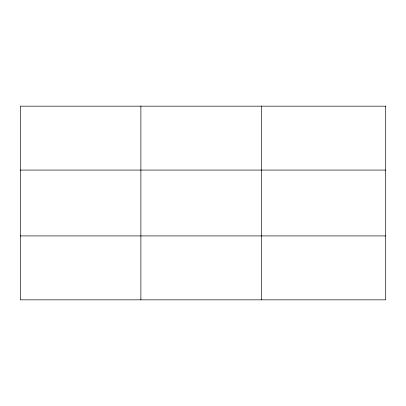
<?xml version="1.0" encoding="UTF-8"?>
<svg xmlns="http://www.w3.org/2000/svg" width="406" height="406" viewBox="0 0 406 406"><rect width="100%" height="100%" fill="white"/><g stroke="black" fill="none" stroke-linecap="round" stroke-linejoin="round"><path stroke-width="0.61" d="M140.882 299.836L140.882 106.164M261.464 299.836L261.464 106.164M20.3 170.073L385.7 170.073M20.3 235.927L385.7 235.927M385.7 106.164L385.7 299.836L20.3 299.836L20.3 106.164L385.7 106.164"/></g></svg>
